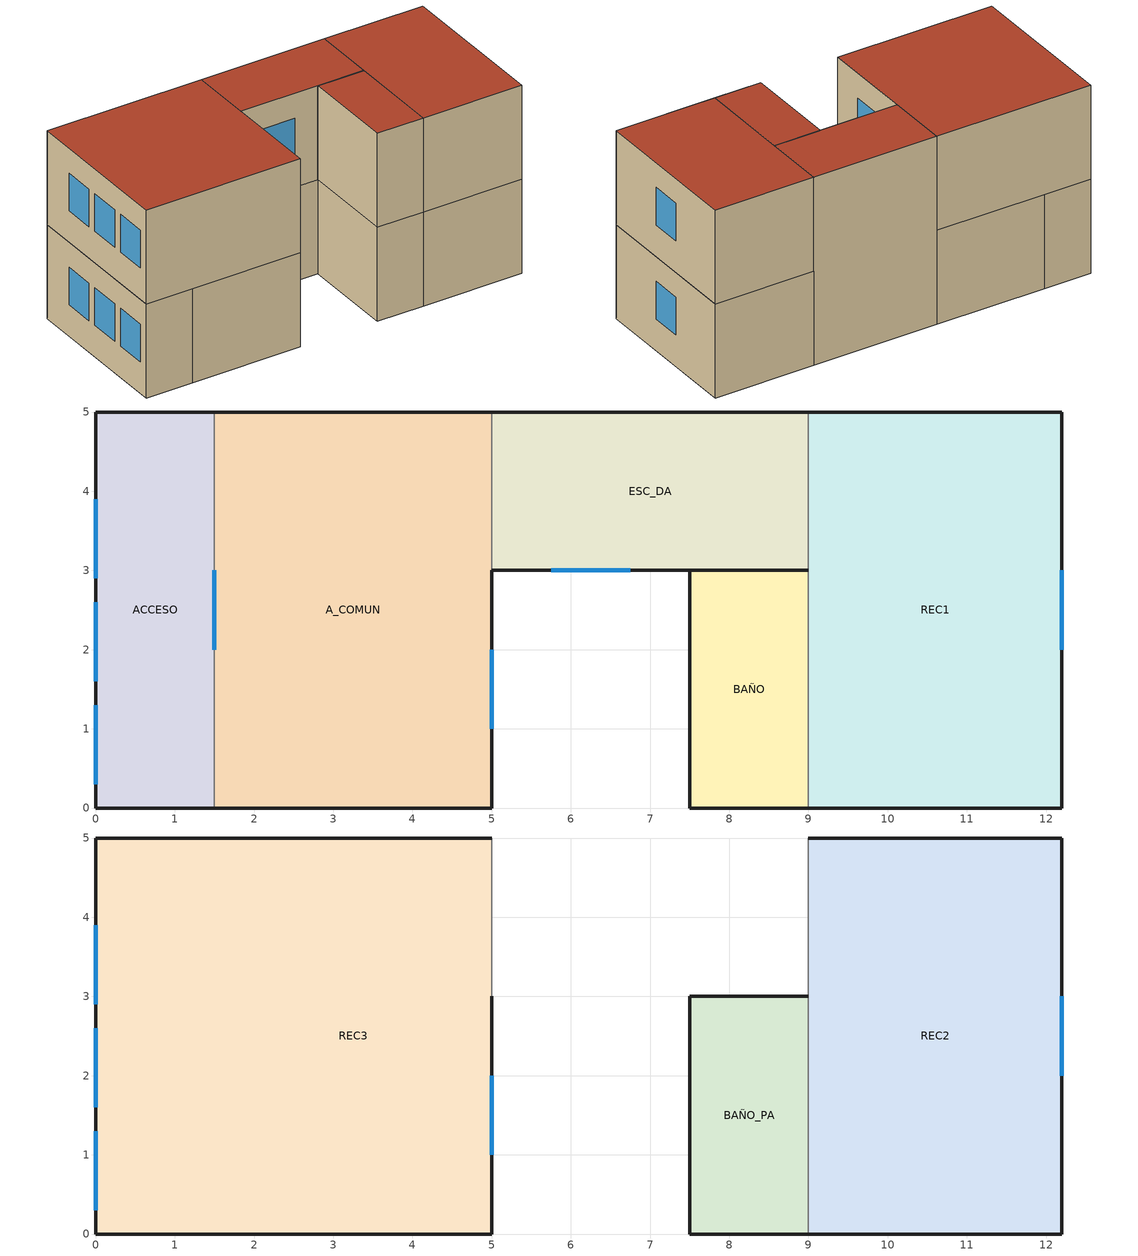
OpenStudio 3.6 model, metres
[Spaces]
BAÑO
 floor ground: 9,3 9,0 7.5,0 7.5,3 z0
 wall outside: 7.5,3 7.5,0 9,0 z0:3
 wall to ESC_DA: 9,3 7.5,3 z0:3
 wall to REC1: 9,0 9,3 z0:3
REC1
 floor ground: 12.2,5 12.2,0 9,0 9,5 z0
 wall outside: 9,0 12.2,0 12.2,5 9,5 z0:3
 wall to ESC_DA: 9,5 9,3 z0:3
 window: 12.2,2 12.2,3 z1:2.2
ESC_DA
 floor ground: 9,5 9,3 5,3 5,5 z0
 wall outside: 5,3 7.5,3 z0:3; 5,3 7.5,3 9,3 z3:6; 9,5 5,5 z0:6
 wall to REC3: 5,5 5,3 z3:6
 wall to REC2: 9,3 9,5 z3:6
 wall to A_COMUN: 5,5 5,3 z0:3
 window: 5.75,3 6.75,3 z1:2.2; 5.75,3 6.75,3 z4:5.2
 roof outside: 9,3 9,5 5,5 5,3 z6
A_COMUN
 floor ground: 5,5 5,0 1.5,0 1.5,5 z0
 wall outside: 1.5,0 5,0 5,3 / 5,5 1.5,5 z0:3
 wall to ACCESO: 1.5,5 1.5,0 z0:3
 window: 5,1 5,2 z1:2.2
 window inside: 1.5,3 1.5,2 z1:2.2
ACCESO
 floor ground: 1.5,5 1.5,0 0,0 0,5 z0
 wall outside: 1.5,5 0,5 0,0 1.5,0 z0:3
 window: 0,1.3 0,0.3 / 0,2.6 0,1.6 / 0,3.9 0,2.9 z1:2.2
REC3
 floor to A_COMUN: 5,5 5,0 1.5,0 1.5,5 z3
 floor to ACCESO: 1.5,5 1.5,0 0,0 0,5 z3
 wall outside: 5,5 0,5 0,0 5,0 5,3 z3:6
 window: 0,3.9 0,2.9 / 0,2.6 0,1.6 / 0,1.3 0,0.3 / 5,1 5,2 z4:5.2
 roof outside: 5,0 5,5 0,5 0,0 z6
BAÑO_PA
 floor to BAÑO: 9,3 9,0 7.5,0 7.5,3 z3
 wall outside: 9,3 7.5,3 7.5,0 9,0 z3:6
 wall to REC2: 9,0 9,3 z3:6
 roof outside: 9,0 9,3 7.5,3 7.5,0 z6
REC2
 floor to REC1: 12.2,5 12.2,0 9,0 9,5 z3
 wall outside: 9,0 12.2,0 12.2,5 9,5 z3:6
 window: 12.2,2 12.2,3 z4:5.2
 roof outside: 12.2,0 12.2,5 9,5 9,0 z6
[Building]
Building 1: North Axis {deg}=90; Space Type=189.1-2009 - Office - OpenOffice - CZ4-8; Default Construction Set=MuroLadrillo_TechoCAD
[Site]
Cuernavaca-Matamoros.Intl.AP: Latitude {deg}=18.835; Longitude {deg}=-99.262; Time Zone {hr}=-6; Elevation {m}=1303.6
[ClimateZones]
Climate Zone Institution Name 1=ASHRAE; Climate Zone Document Name 1=ANSI/ASHRAE Standard 169; Climate Zone Document Year 1=2006; Climate Zone Institution Name 2=CEC; Climate Zone Document Name 2=California Climate Zone Descriptions; Climate Zone Document Year 2=1995
[DefaultConstructionSet]
MuroLadrillo_TechoCAD: Default Exterior Surface Constructions=Default Surface Constructions 22; Default Interior Surface Constructions=Default Surface Constructions 23; Default Ground Contact Surface Constructions=Default Surface Constructions 24; Default Exterior SubSurface Constructions=Default Sub Surface Constructions 1; Default Interior SubSurface Constructions=Default Sub Surface Constructions 2
[DefaultSurfaceConstructions] Floor Construction=Yeso_CAD_Yeso
Name | Wall Construction | Roof Ceiling Construction
Default Surface Constructions 22; Default Surface Constructions 23 | Yeso_Poliestireno_Ladrillo_Yeso | Yeso_CAD_Yeso
Default Surface Constructions 24 | Yeso_CAD_Yeso
[Construction]
ASHRAE 189.1-2009 ExtWindow ClimateZone 1: Theoretical Glass [167]
Exterior Door: F08 Metal surface, I01 25mm insulation board
Interior Window: Clear 3mm
Interior Door: G05 25mm wood
Yeso_CAD_Yeso: Yeso_0p5cm, PoliestirenoAD, Ladrillo_12cm
Yeso_Poliestireno_Ladrillo_Yeso: Yeso_0p5cm, PoliestirenoAD, Ladrillo_12cm, Yeso_0p5cm
[Material]
Name | Roughness | Thickness {m} | Conductivity {W/m-K} | Density {kg/m3} | Specific Heat {J/kg-K} | Thermal Absorptance | Solar Absorptance | Visible Absorptance
F08 Metal surface | Smooth | 0.0008 | 45.28 | 7824 | 500 | 0.9 | 0.7 | 0.7
I01 25mm insulation board | MediumRough | 0.0254 | 0.03 | 43 | 1210 | 0.9 | 0.6 | 0.6
G05 25mm wood | MediumSmooth | 0.0254 | 0.15 | 608 | 1630 | 0.9 | 0.5 | 0.5
Yeso_0p5cm | VerySmooth | 0.005 | 0.16 | 784 | 830 |  | 0.9 | 0.9
Ladrillo_12cm | Rough | 0.12 | 0.7 | 1970 | 800
PoliestirenoAD | MediumRough | 0.02 | 0.035 | 25 | 1400
[DefaultSubSurfaceConstructions]
Name | Fixed Window Construction | Operable Window Construction | Door Construction | Tubular Daylight Dome Construction | Tubular Daylight Diffuser Construction
Default Sub Surface Constructions 1 | ASHRAE 189.1-2009 ExtWindow ClimateZone 1 | ASHRAE 189.1-2009 ExtWindow ClimateZone 1 | Exterior Door | Interior Window | Interior Window
Default Sub Surface Constructions 2 | Interior Window | Interior Window | Interior Door
[WindowMaterial:Glazing] Optical Data Type=SpectralAverage; Thickness {m}=0.003; Back Side Solar Reflectance at Normal Incidence=0; Back Side Visible Reflectance at Normal Incidence=0; Infrared Transmittance at Normal Incidence=0; Dirt Correction Factor for Solar and Visible Transmittance=1; Solar Diffusing=No
Name | Solar Transmittance at Normal Incidence | Front Side Solar Reflectance at Normal Incidence | Visible Transmittance at Normal Incidence | Front Side Visible Reflectance at Normal Incidence | Front Side Infrared Hemispherical Emissivity | Back Side Infrared Hemispherical Emissivity | Conductivity {W/m-K}
Theoretical Glass [167] | 0.2374 | 0.7126 | 0.2512 | 0.6988 | 0.985 | 0.985 | 2.1073
Clear 3mm | 0.837 | 0.075 | 0.898 | 0.081 | 0.84 | 0.84 | 0.9
[WindowMaterial:Blind]
Window Material Blind 1: Slat Width {m}=0.025; Slat Separation {m}=0.01875; Front Side Slat Beam Solar Reflectance=0.5; Back Side Slat Beam Solar Reflectance=0.5; Front Side Slat Diffuse Solar Reflectance=0.5; Back Side Slat Diffuse Solar Reflectance=0.5; Slat Beam Visible Transmittance=0
[SpaceType]
189.1-2009 - Office - OpenOffice - CZ4-8: Default Schedule Set=189.1-2009 - Office - OpenOffice - CZ4-8 Schedule Set; Design Specification Outdoor Air Object=189.1-2009 - Office - OpenOffice - CZ4-8 Ventilation; Standards Building Type=Office; Standards Space Type=OpenOffice
[DefaultScheduleSet]
189.1-2009 - Office - OpenOffice - CZ4-8 Schedule Set: Number of People Schedule=Office Work Occ; People Activity Level Schedule=Office Activity; Lighting Schedule=Office Bldg Light; Electric Equipment Schedule=Office Bldg Equip; Infiltration Schedule=Office Infil Quarter On
[DesignSpecification:OutdoorAir]
189.1-2009 - Office - OpenOffice - CZ4-8 Ventilation: Outdoor Air Method=Sum; Outdoor Air Flow per Person {m3/s-person}=0.00943895
[People:Definition]
Persona: Number of People Calculation Method=People; Number of People {people}=1; Fraction Radiant=0.3
[People] People Definition=Persona
Name | Space or SpaceType | Number of People Schedule | Activity Level Schedule | Multiplier
People 1 | REC1 | Persona_durmiendo | durmiendo | 1
People 2 | REC2 | Persona_durmiendo | durmiendo | 2
People 3 | REC3 | Persona_durmiendo | durmiendo | 3
People 4 | A_COMUN | persona_cocinando | cocinando | 1
[ElectricEquipment:Definition] Design Level Calculation Method=EquipmentLevel
Name | Design Level {W}
Equipo_150W | 150
Equipo_200W | 200
[ElectricEquipment]
Name | Electric Equipment Definition | Space or SpaceType
Electric Equipment 1 | Equipo_150W | A_COMUN
Electric Equipment 2 | Equipo_200W | REC3
[ThermostatSetpoint:DualSetpoint]
Name | Heating Setpoint Temperature Schedule | Cooling Setpoint Temperature Schedule
Thermostat Setpoint Dual Setpoint 1 | 25 | 25
Thermostat Setpoint Dual Setpoint 2 | 22 | 24
[ShadingControl]
Shading Control 1: Shading Type=InteriorBlind; Shading Device Material=Window Material Blind 1; Multiple Surface Control Type=Sequential
[BuildingStory] Nominal Z Coordinate {m}=0; Nominal Floor to Floor Height {m}=3
Building Story 1; Building Story 2; Building Story 3
[Space]
Name | Building Story | Thermal Zone
BAÑO | Building Story 1 | Thermal Zone: BAÑO
REC1 | Building Story 1 | Thermal Zone: REC1
ESC_DA | Building Story 1 | Thermal Zone: ESC_DA
A_COMUN | Building Story 1 | Thermal Zone: A_COMUN
REC3 | Building Story 2 | Thermal Zone: REC3
BAÑO_PA | Building Story 2 | Thermal Zone: BAÑO_PA
REC2 | Building Story 2 | Thermal Zone: REC2
ACCESO | Building Story 3 | Thermal Zone: ACCESO
[ThermalZone]
Name | Use Ideal Air Loads | Thermostat
Thermal Zone: BAÑO; Thermal Zone: ESC_DA; Thermal Zone: A_COMUN; Thermal Zone: REC3; Thermal Zone: BAÑO_PA; Thermal Zone: ACCESO | No
Thermal Zone: REC1 | Yes | Thermostat Setpoint Dual Setpoint 2
Thermal Zone: REC2 | Yes | Thermostat Setpoint Dual Setpoint 1
[Sizing:Zone] Zone Cooling Design Supply Air Temperature Input Method=SupplyAirTemperature; Zone Cooling Design Supply Air Temperature {C}=14; Zone Cooling Design Supply Air Temperature Difference {deltaC}=11.11; Zone Heating Design Supply Air Temperature Input Method=SupplyAirTemperature; Zone Heating Design Supply Air Temperature {C}=40; Zone Heating Design Supply Air Temperature Difference {deltaC}=11.11; Zone Cooling Design Supply Air Humidity Ratio {kg-H2O/kg-air}=0.0085; Zone Heating Design Supply Air Humidity Ratio {kg-H2O/kg-air}=0.008; Cooling Design Air Flow Method=DesignDay; Heating Design Air Flow Method=DesignDay; Account for Dedicated Outdoor Air System=No; Dedicated Outdoor Air System Control Strategy=NeutralSupplyAir; Dedicated Outdoor Air Low Setpoint Temperature for Design {C}=autosize; Dedicated Outdoor Air High Setpoint Temperature for Design {C}=autosize; Zone Load Sizing Method=Sensible Load Only No Latent Load; Zone Latent Cooling Design Supply Air Humidity Ratio Input Method=HumidityRatioDifference; Zone Cooling Design Supply Air Humidity Ratio Difference {kgWater/kgDryAir}=0.005; Zone Latent Heating Design Supply Air Humidity Ratio Input Method=HumidityRatioDifference; Zone Humidification Design Supply Air Humidity Ratio Difference {kgWater/kgDryAir}=0.005
Thermal Zone: BAÑO; Thermal Zone: REC1; Thermal Zone: ESC_DA; Thermal Zone: A_COMUN; Thermal Zone: REC3; Thermal Zone: REC2; Thermal Zone: BAÑO_PA; Thermal Zone: ACCESO
[Schedule:Ruleset]
Name | Default Day Schedule | Summer Design Day Schedule | Winter Design Day Schedule
Office Bldg Light | Office Bldg Light Default Schedule | Office Bldg Light Summer Design Day | Office Bldg Light Winter Design Day
Office Activity | Office Activity Default Schedule | Office Activity Summer Design Day | Office Activity Winter Design Day
Office Infil Quarter On | Office Infil Quarter On Default Schedule | Office Infil Quarter On Summer Design Day | Office Infil Quarter On Winter Design Day
Office Bldg Equip | Office Bldg Equip Default Schedule | Office Bldg Equip Summer Design Day | Office Bldg Equip Winter Design Day
Office Work Occ | Office Bldg Occ Default Schedule | Office Bldg Occ Summer Design Day | Office Bldg Occ Winter Design Day
24 | Schedule Day 1
25 | Schedule Day 3
22 | Schedule Day 4
durmiendo | Schedule Day 6
cocinando | Schedule Day 7
Persona_durmiendo | Schedule Day 8
persona_cocinando | Schedule Day 9
[Schedule:Day]
Office Bldg Light Default Schedule: 5, 0, 0.05, 7, 0, 0.1, 8, 0, 0.3, 17, 0, 0.9, 18, 0, 0.7, 20, 0, 0.5, 22, 0, 0.3, 23, 0, 0.1, 24, 0, 0.05
Office Bldg Light Summer Design Day; Office Infil Quarter On Rule 1 Day Schedule; Office Bldg Equip Summer Design Day: 24, 0, 1
Office Bldg Light Winter Design Day; Office Bldg Equip Winter Design Day; Office Bldg Occ Winter Design Day; Office Bldg Occ Rule 1 Day Schedule: 24, 0, 0
Office Bldg Light Rule 1 Day Schedule: 24, 0, 0.05
Office Bldg Light Rule 2 Day Schedule: 6, 0, 0.05, 8, 0, 0.1, 14, 0, 0.5, 17, 0, 0.15, 24, 0, 0.05
Office Activity Default Schedule; Office Activity Summer Design Day; Office Activity Winter Design Day: 24, 0, 132
Office Infil Quarter On Default Schedule; Office Infil Quarter On Summer Design Day: 6, 0, 1, 22, 0, 0.25, 24, 0, 1
Office Infil Quarter On Winter Design Day; Office Infil Quarter On Rule 2 Day Schedule: 6, 0, 1, 18, 0, 0.25, 24, 0, 1
Office Bldg Equip Default Schedule: 8, 0, 0.4, 12, 0, 0.9, 13, 0, 0.8, 17, 0, 0.9, 18, 0, 0.8, 20, 0, 0.6, 22, 0, 0.5, 24, 0, 0.4
Office Bldg Equip Rule 1 Day Schedule: 24, 0, 0.3
Office Bldg Equip Rule 2 Day Schedule: 6, 0, 0.3, 8, 0, 0.4, 14, 0, 0.5, 17, 0, 0.35, 24, 0, 0.3
Office Bldg Occ Default Schedule: 6, 0, 0, 7, 0, 0.1, 8, 0, 0.2, 12, 0, 0.85, 13, 0, 0.5, 17, 0, 0.85, 18, 0, 0.7, 20, 0, 0.4, 22, 0, 0.1, 24, 0, 0.05
Office Bldg Occ Summer Design Day: 6, 0, 0, 22, 0, 1, 24, 0, 0.05
Office Bldg Occ Rule 2 Day Schedule: 6, 0, 0, 8, 0, 0.1, 14, 0, 0.4, 17, 0, 0.1, 24, 0, 0
Schedule Day 1: 24, 0, 50
Schedule Day 2: 24, 0, 24
Schedule Day 3: 24, 0, 25
Schedule Day 4: 24, 0, 5
Schedule Day 5: 24, 0, 22
Schedule Day 6: 24, 0, 72
Schedule Day 7: 24, 0, 200
Schedule Day 8: 6, 0, 1, 20, 0, 0, 24, 0, 1
Schedule Day 9: 8, 0, 0, 9, 0, 1, 14, 0, 0, 15, 0, 1, 24, 0, 0
[Schedule:Rule] Date Specification Type=DateRange; Start Day=1; End Day=31
Name | Schedule Ruleset | Rule Order | Day Schedule | Apply Sunday | Apply Monday | Apply Tuesday | Apply Wednesday | Apply Thursday | Apply Friday | Apply Saturday | Start Month | End Month
Office Bldg Light Rule 1 | Office Bldg Light | 0 | Office Bldg Light Rule 1 Day Schedule | Yes | No | No | No | No | No | No | 1 | 12
Office Bldg Light Rule 2 | Office Bldg Light | 1 | Office Bldg Light Rule 2 Day Schedule | No | No | No | No | No | No | Yes | 1 | 12
Office Infil Quarter On Rule 1 | Office Infil Quarter On | 0 | Office Infil Quarter On Rule 1 Day Schedule | Yes | No | No | No | No | No | No | 1 | 12
Office Infil Quarter On Rule 2 | Office Infil Quarter On | 1 | Office Infil Quarter On Rule 2 Day Schedule | No | No | No | No | No | No | Yes | 1 | 12
Office Bldg Equip Rule 1 | Office Bldg Equip | 0 | Office Bldg Equip Rule 1 Day Schedule | Yes | No | No | No | No | No | No | 1 | 12
Office Bldg Equip Rule 2 | Office Bldg Equip | 1 | Office Bldg Equip Rule 2 Day Schedule | No | No | No | No | No | No | Yes | 1 | 12
Office Work Occ Rule 1 | Office Work Occ | 0 | Office Bldg Occ Rule 1 Day Schedule | Yes | No | No | No | No | No | No | 1 | 12
Office Work Occ Rule 2 | Office Work Occ | 1 | Office Bldg Occ Rule 2 Day Schedule | No | No | No | No | No | No | Yes | 1 | 12
Marzo | 24 | 0 | Schedule Day 2 | Yes | Yes | Yes | Yes | Yes | Yes | Yes | 3 | 3
Marzo 1 | 22 | 0 | Schedule Day 5 | Yes | Yes | Yes | Yes | Yes | Yes | Yes | 3 | 3
